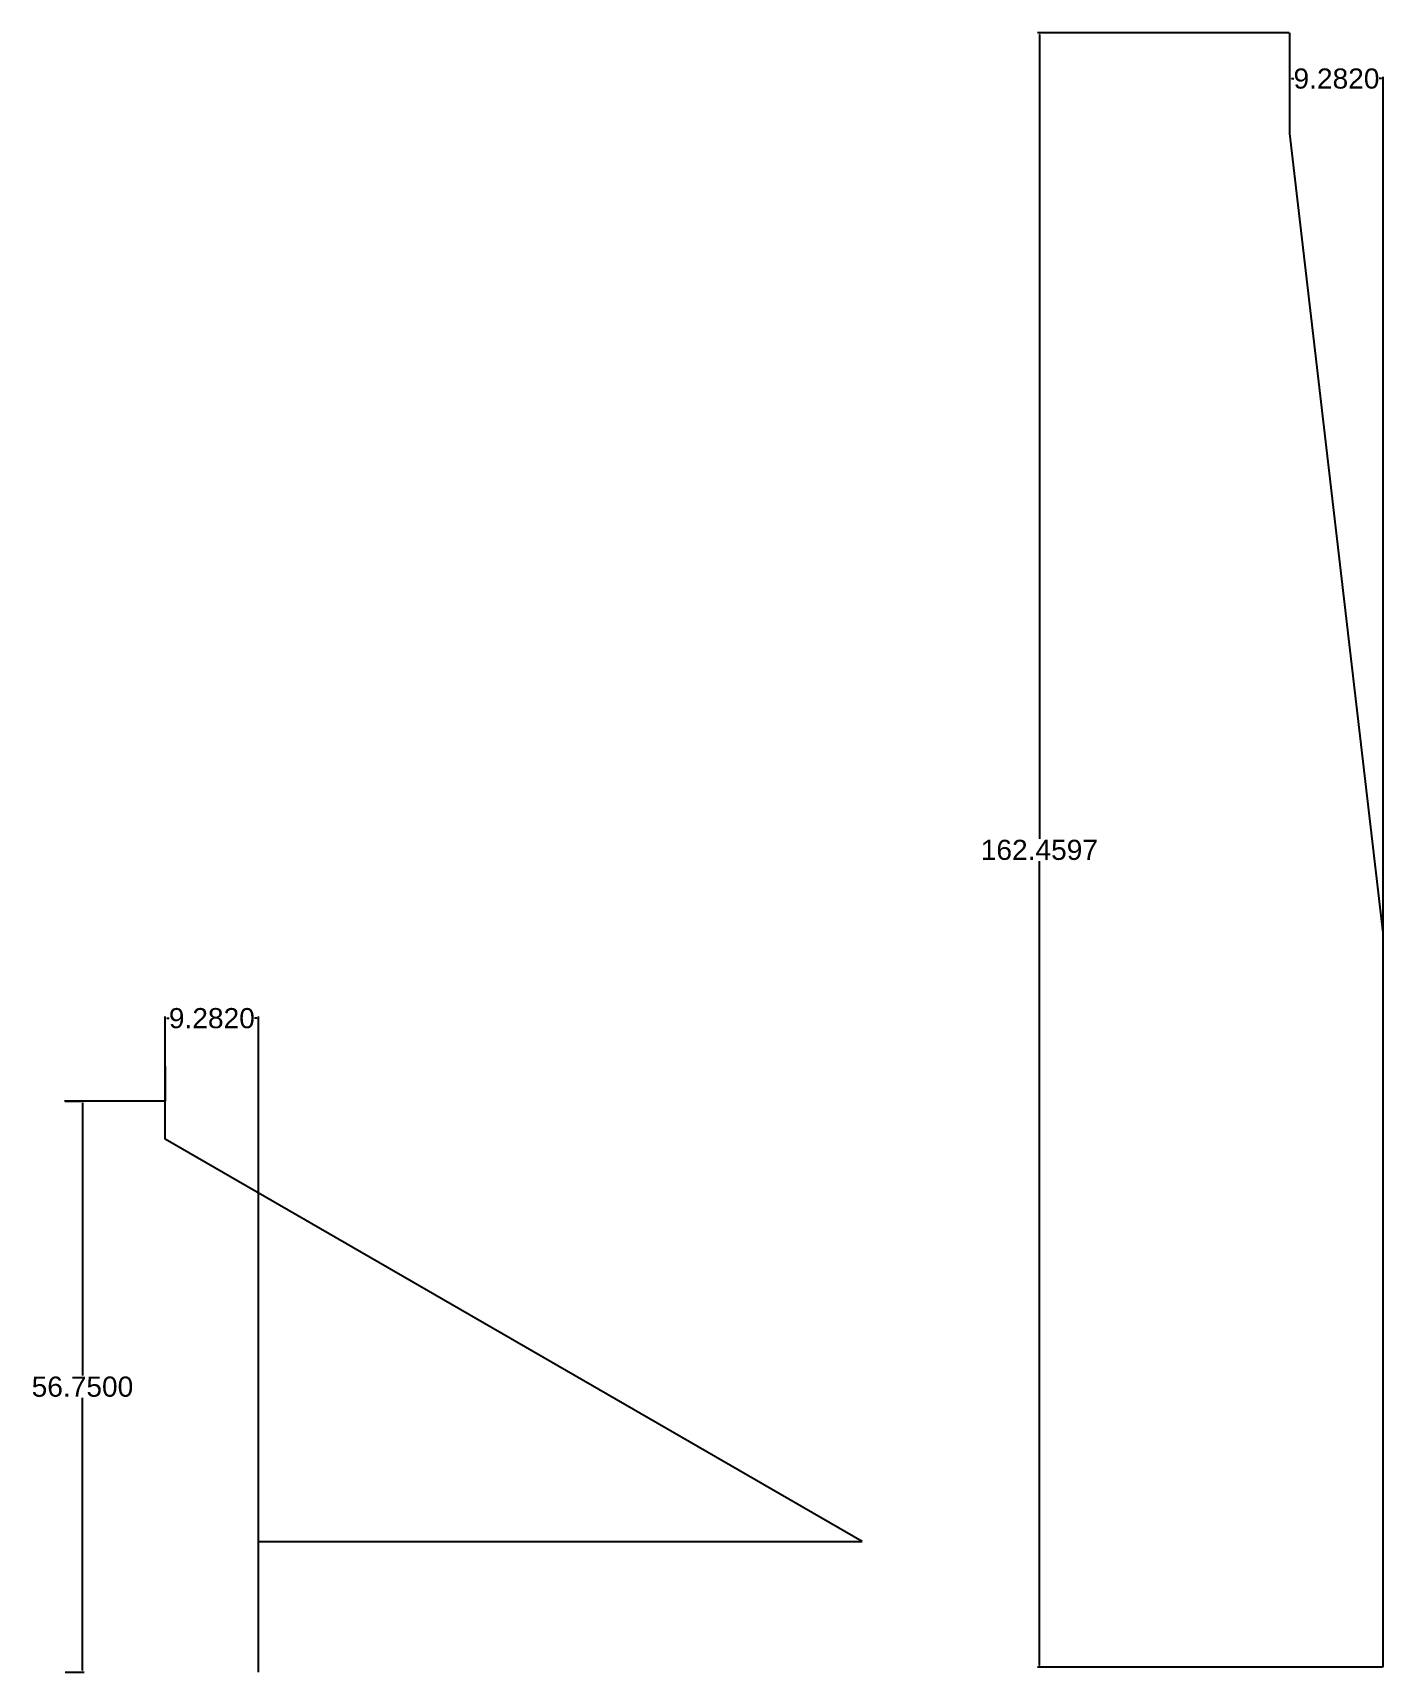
# Model space of a CAD drawing. Header units: millimetres. Extents: x 58 to 192, y 14 to 177.
import ezdxf

# ---------------------------------------------------------------- set-up
doc = ezdxf.new("R2010")
doc.units = ezdxf.units.MM
doc.header["$MEASUREMENT"] = 0
doc.styles.get("Standard").update_dxf_attribs({"font": 'arial.ttf'})
doc.dimstyles.get("Standard").update_dxf_attribs({"dimtxt": 2, "dimasz": 0.18, "dimexe": 0.18, "dimexo": 0.0625, "dimgap": 0.09, "dimtad": 0, "dimtih": 1, "dimtoh": 1, "dimdec": 4, "dimzin": 0, "dimdsep": 46, "dimtxsty": 'Standard', "dimcen": 0.09, "dimadec": 0, "dimazin": 0, "dimtfac": 1, "dimtdec": 4, "dimtofl": 0, "dimtmove": 0, "dimatfit": 3, "dimfxl": 1, "dimtolj": 1, "dimtzin": 0, "dimarcsym": 0})

# ---------------------------------------------------------------- blocks, each defined once
blk = doc.blocks.new('*D1')
at = {"color": 0, "lineweight": -2, "transparency": 16777216}
for p, q in [((60.78, 71.25), (62.68, 71.25)), ((62.5, 71.07), (62.5, 43.99)), ((62.5, 14.68), (62.5, 41.76)), ((60.78, 14.5), (62.68, 14.5))]:
    blk.add_line(p, q, dxfattribs=at)
at = {"color": 0, "transparency": 16777216}
for points in [[(62.47, 71.07), (62.53, 71.07), (62.5, 71.25)], [(62.47, 14.68), (62.53, 14.68), (62.5, 14.5)]]:
    blk.add_solid(points, dxfattribs=at)
at = {"layer": 'Defpoints', "color": 0, "transparency": 16777216}
for p in [(60.72, 71.25), (60.72, 14.5), (62.5, 14.5)]:
    blk.add_point(p, dxfattribs=at)
at = {"color": 0, "transparency": 16777216, "insert": (62.5, 42.87), "char_height": 2, "attachment_point": 5}
blk.add_mtext('\\A1;56.7500', dxfattribs=at)
blk = doc.blocks.new('*D2')
at = {"color": 0, "lineweight": -2, "transparency": 16777216}
for p, q in [((70.72, 67.56), (70.72, 79.68)), ((70.9, 79.5), (71.12, 79.5)), ((79.82, 79.5), (79.6, 79.5)), ((80, 14.56), (80, 79.68))]:
    blk.add_line(p, q, dxfattribs=at)
at = {"color": 0, "transparency": 16777216}
for points in [[(70.9, 79.53), (70.9, 79.47), (70.72, 79.5)], [(79.82, 79.53), (79.82, 79.47), (80, 79.5)]]:
    blk.add_solid(points, dxfattribs=at)
at = {"layer": 'Defpoints', "color": 0, "transparency": 16777216}
for p in [(70.72, 79.5), (70.72, 67.5), (80, 14.5)]:
    blk.add_point(p, dxfattribs=at)
at = {"color": 0, "transparency": 16777216, "insert": (75.36, 79.5), "char_height": 2, "attachment_point": 5}
blk.add_mtext('\\A1;9.2820', dxfattribs=at)
blk = doc.blocks.new('*D7')
at = {"color": 0, "lineweight": -2, "transparency": 16777216}
for p, q in [((182.5, 167.52), (182.5, 173.08)), ((182.68, 172.9), (182.9, 172.9)), ((191.6, 172.9), (191.38, 172.9)), ((191.78, 88.06), (191.78, 173.08))]:
    blk.add_line(p, q, dxfattribs=at)
at = {"color": 0, "transparency": 16777216}
for points in [[(182.68, 172.93), (182.68, 172.87), (182.5, 172.9)], [(191.6, 172.93), (191.6, 172.87), (191.78, 172.9)]]:
    blk.add_solid(points, dxfattribs=at)
at = {"layer": 'Defpoints', "color": 0, "transparency": 16777216}
for p in [(191.78, 172.9), (182.5, 167.46), (191.78, 88)]:
    blk.add_point(p, dxfattribs=at)
at = {"color": 0, "transparency": 16777216, "insert": (187.14, 172.9), "char_height": 2, "attachment_point": 5}
blk.add_mtext('\\A1;9.2820', dxfattribs=at)
blk = doc.blocks.new('*D6')
at = {"color": 0, "lineweight": -2, "transparency": 16777216}
for p, q in [((182.44, 177.46), (157.43, 177.46)), ((157.61, 177.28), (157.61, 97.34)), ((157.61, 15.18), (157.61, 95.12)), ((191.72, 15), (157.43, 15))]:
    blk.add_line(p, q, dxfattribs=at)
at = {"color": 0, "transparency": 16777216}
for points in [[(157.58, 177.28), (157.64, 177.28), (157.61, 177.46)], [(157.58, 15.18), (157.64, 15.18), (157.61, 15)]]:
    blk.add_solid(points, dxfattribs=at)
at = {"layer": 'Defpoints', "color": 0, "transparency": 16777216}
for p in [(182.5, 177.46), (157.61, 15), (191.78, 15)]:
    blk.add_point(p, dxfattribs=at)
at = {"color": 0, "transparency": 16777216, "insert": (157.61, 96.23), "char_height": 2, "attachment_point": 5}
blk.add_mtext('\\A1;162.4597', dxfattribs=at)

msp = doc.modelspace()

# ---------------------------------------------------------------- linework, layer by layer
for p, q in [((182.5016, 167.4597), (182.5016, 177.4597)), ((191.7836, 88), (182.5016, 167.4597)), ((191.7836, 15), (191.7836, 88)), ((70.71797, 67.5), (70.71797, 74.75)), ((70.71797, 74.75), (70.71797, 71.25)), ((70.71797, 71.25), (60.71797, 71.25)), ((140, 27.5), (70.71797, 67.5)), ((80, 14.5), (80, 27.5)), ((80, 27.5), (140, 27.5))]:
    msp.add_line(p, q)

# ---------------------------------------------------------------- dimensions: what is measured, and where the dimension line sits
for base, p1, p2, picture, middle in [((157.61119, 15), (182.5016, 177.4597), (191.7836, 15), '*D6', (157.61119, 96.22985)), ((62.5, 14.5), (60.71797, 71.25), (60.71797, 14.5), '*D1', (62.5, 42.875))]:
    dim = msp.add_linear_dim(base=base, p1=p1, p2=p2, angle=90, dimstyle='Standard')
    dim.commit()
    dim.dimension.update_dxf_attribs({"geometry": picture, "text_midpoint": middle})
for base, p1, p2, picture, middle in [((191.7836, 172.90271), (182.5016, 167.4597), (191.7836, 88), '*D7', (187.1426, 172.90271)), ((70.71797, 79.5), (80, 14.5), (70.71797, 67.5), '*D2', (75.35898, 79.5))]:
    dim = msp.add_linear_dim(base=base, p1=p1, p2=p2, dimstyle='Standard')
    dim.commit()
    dim.dimension.update_dxf_attribs({"geometry": picture, "text_midpoint": middle})

doc.saveas('drawing.dxf')
